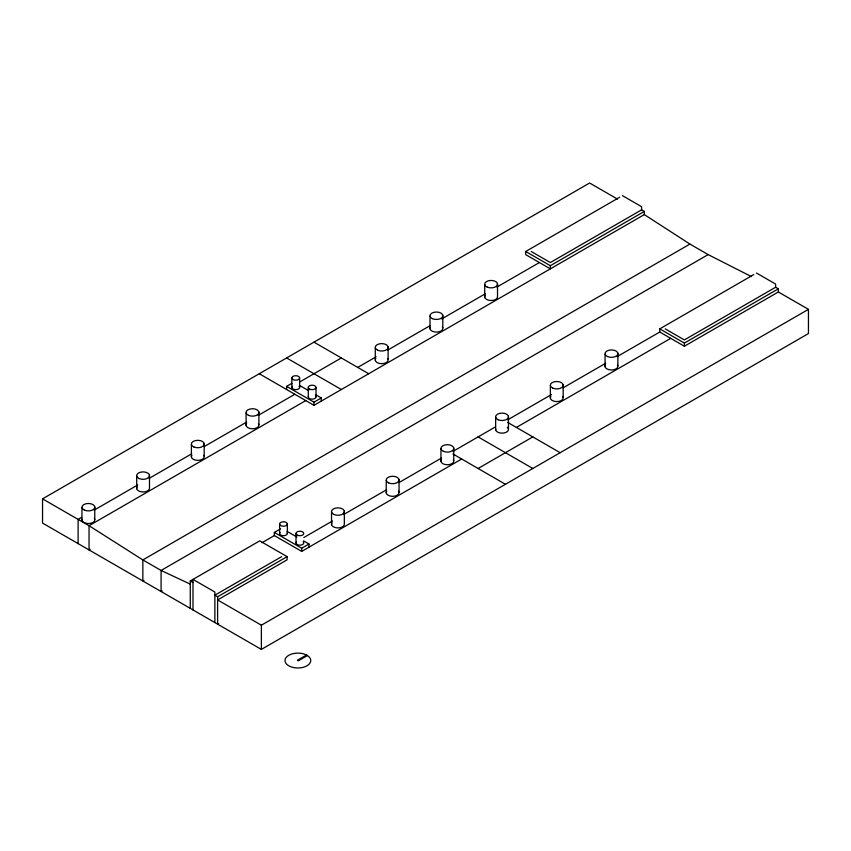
<?xml version="1.0" encoding="UTF-8"?>
<svg xmlns="http://www.w3.org/2000/svg" width="851" height="851" viewBox="0 0 851 851"><rect width="100%" height="100%" fill="white"/><g stroke="black" fill="none" stroke-linecap="round" stroke-linejoin="round"><path stroke-width="1.28" d="M617.145 356.622L659.759 332.028L684.374 346.24L778.357 291.978L808.45 309.349L808.45 333.56L261.374 649.409L42.55 523.078L42.55 498.856L589.626 183.008L617.486 199.091M286.627 389.524L286.627 386.365L291.84 383.365M299.488 382.099L341.336 357.941M751.401 276.575L708.149 254.598L689.916 244.077L644.324 214.59L644.324 211.431L550.342 265.703L550.342 268.852L525.727 254.64L525.727 251.481L619.709 197.219M81.547 517.397L78.111 519.387L78.111 543.608M94.163 510.121L137.734 484.964M149.202 478.347L191.635 453.849M204.24 446.562L246.673 422.075M258.14 415.448L294.829 394.268M357.739 367.419L376.142 356.792M387.641 350.155L430.18 325.603M441.669 318.965L485.368 293.733M496.856 287.095L539.396 262.544M305.775 400.587L89.047 525.705L42.55 498.856M644.324 211.431L641.59 209.857L550.342 262.544L531.194 251.481M286.627 386.365L313.976 402.161L321.274 397.949L321.274 401.108M259.268 373.738L313.976 405.321L644.324 214.59M90.142 549.289L89.047 549.916L89.047 525.705L142.851 559.926L161.084 570.447L190.262 584.137M689.916 244.077L142.851 559.926L142.851 580.978L143.936 580.35M708.149 254.598L161.084 570.447L161.084 591.509L162.179 590.871M190.262 608.348L190.262 580.978L259.757 540.853L287.106 556.65L287.106 559.809L217.611 599.934L261.374 625.198L808.45 309.349M461.689 459.019L301.701 551.384L274.352 535.587L274.352 532.428L280.596 528.822M262.002 542.715L274.352 535.587M659.759 332.028L659.759 328.869L753.741 274.607M303.796 537.545L332.496 520.972M343.974 514.344L386.45 489.814M399.087 482.528L441.563 457.998M453.03 451.381L495.197 427.032M507.76 419.788L551.512 394.524M563.032 387.875L605.635 363.271M281.638 556.65L214.877 595.189L217.611 596.774L287.106 556.65M274.352 532.428L301.701 548.225L308.998 544.012L308.998 547.172M516.397 427.425L670.694 338.347M778.357 291.978L778.357 288.819L775.623 287.244L684.374 339.921L665.227 328.869M659.759 328.869L684.374 343.081L778.357 288.819M478.102 468.486L532.811 436.903M218.707 623.517L217.611 624.145L217.611 596.774M306.498 655.036L297.403 660.28L298.318 660.812L307.402 655.568M622.443 195.645L641.59 206.697L641.59 209.857M756.475 273.022L775.623 284.085L775.623 287.244M525.727 251.481L550.342 265.703M507.643 422.373L560.16 452.7M313.976 342.155L368.685 373.738M478.102 436.903L532.811 468.486M286.627 357.941L341.336 389.524M452.934 453.955L505.451 484.283M299.616 385.45L308.732 390.715M315.572 394.662L321.274 397.949M287.117 531.375L296.956 537.066M303.52 540.853L308.998 544.012M190.262 580.978L192.996 582.563M684.374 343.081L684.374 346.24M617.879 353.197L617.879 365.834M605.072 354.09L605.072 366.717M563.171 384.78L563.171 397.417M550.363 385.673L550.363 398.311M508.462 416.362L508.462 429M497.516 283.713L497.516 296.339A6.446 3.723 0 0 1 490.208 300.477A6.446 3.723 0 0 1 485.187 295.329M495.654 417.256L495.654 429.893M484.719 284.606L484.719 297.233M453.753 447.956L453.753 460.582M442.807 315.295L442.807 327.933M440.956 448.839L440.956 461.476M430.01 316.189L430.01 328.816M399.045 479.538L399.045 492.176M388.109 346.878L388.109 359.516M386.248 480.432L386.248 493.059M375.302 347.772L375.302 360.409M344.336 511.121L344.336 523.759A6.446 3.723 0 0 1 337.028 527.886A6.446 3.723 0 0 1 332.007 522.737M331.539 512.015L331.539 524.641M316.019 387.418L316.019 396.896M313.976 402.161L313.976 405.321M308.285 387.418L308.285 396.896M301.701 548.225L301.701 551.384M299.616 377.95L299.616 387.418M296.01 533.481L296.01 542.959M291.872 377.95L291.872 387.418M287.33 524.003A3.872 2.234 0 0 1 281.532 525.939A3.872 2.234 0 0 1 281.532 522.078A3.872 2.234 0 0 1 287.33 524.003L287.33 533.481M279.596 524.003L279.596 533.481M261.374 625.198L261.374 649.409M258.906 412.001L258.906 424.628M246.109 412.884L246.109 425.521M214.877 622.57L214.877 592.03L192.996 579.403L192.996 609.933M204.197 443.584L204.197 456.21M191.401 444.467L191.401 457.104M149.489 475.166L149.489 487.804A6.446 3.723 0 0 1 142.181 491.931A6.446 3.723 0 0 1 137.16 486.783M136.692 476.06L136.692 488.687M94.78 506.749L94.78 519.387M81.983 507.643L81.983 520.28M315.508 395.779A3.872 2.234 0 0 1 312.657 399.108A3.872 2.234 0 0 1 308.424 396.321M299.095 386.301A3.872 2.234 0 0 1 295.744 389.652A3.872 2.234 0 0 1 292.393 386.301M287.202 532.907A3.872 2.234 0 0 1 282.957 535.694A3.872 2.234 0 0 1 280.117 532.364M303.222 541.842A3.872 2.234 0 0 1 299.882 545.193A3.872 2.234 0 0 1 296.531 541.842M94.365 518.44A6.446 3.723 0 0 1 89.153 523.525A6.446 3.723 0 0 1 82.004 519.301M258.491 423.692A6.446 3.723 0 0 1 252.439 428.798A6.446 3.723 0 0 1 246.577 423.617M203.783 455.274A6.446 3.723 0 0 1 197.73 460.38A6.446 3.723 0 0 1 191.869 455.2M387.684 358.569A6.446 3.723 0 0 1 381.631 363.685A6.446 3.723 0 0 1 375.77 358.494M442.392 326.986A6.446 3.723 0 0 1 437.18 332.071A6.446 3.723 0 0 1 430.032 327.848M507.217 427.213A6.446 3.723 0 0 1 503.664 433.053A6.446 3.723 0 0 1 495.676 428.925M398.63 491.229A6.446 3.723 0 0 1 392.577 496.335A6.446 3.723 0 0 1 386.716 491.155M453.338 459.646A6.446 3.723 0 0 1 447.286 464.752A6.446 3.723 0 0 1 441.424 459.572M562.745 396.47A6.446 3.723 0 0 1 556.692 401.587A6.446 3.723 0 0 1 550.842 396.396M617.454 364.888A6.446 3.723 0 0 1 611.401 369.994A6.446 3.723 0 0 1 605.54 364.813M306.977 655.281L305.711 654.642A12.893 7.446 0 0 0 285.276 658.94A12.893 7.446 0 0 0 300.658 667.812A12.893 7.446 0 0 0 308.094 656.015L306.977 655.281M309.424 389.003A3.872 2.234 0 0 0 315.891 388.003A3.872 2.234 0 0 0 311.158 385.269A3.872 2.234 0 0 0 309.424 389.003M293.01 379.525A3.872 2.234 0 0 0 299.478 378.525A3.872 2.234 0 0 0 294.744 375.791A3.872 2.234 0 0 0 293.01 379.525M297.137 535.066A3.872 2.234 0 0 0 303.616 534.066A3.872 2.234 0 0 0 298.871 531.322A3.872 2.234 0 0 0 297.137 535.066M84.409 510.121A6.446 3.723 0 0 0 94.769 507.728A6.446 3.723 0 0 0 85.983 503.739A6.446 3.723 0 0 0 84.409 510.121M139.107 478.539A6.446 3.723 0 0 0 149.478 476.135A6.446 3.723 0 0 0 140.692 472.156A6.446 3.723 0 0 0 139.107 478.539M248.524 415.373A6.446 3.723 0 0 0 258.885 412.969A6.446 3.723 0 0 0 250.109 408.991A6.446 3.723 0 0 0 248.524 415.373M193.815 446.956A6.446 3.723 0 0 0 204.176 444.552A6.446 3.723 0 0 0 195.4 440.573A6.446 3.723 0 0 0 193.815 446.956M487.134 287.085A6.446 3.723 0 0 0 497.505 284.681A6.446 3.723 0 0 0 488.719 280.702A6.446 3.723 0 0 0 487.134 287.085M377.727 350.25A6.446 3.723 0 0 0 388.088 347.857A6.446 3.723 0 0 0 379.301 343.868A6.446 3.723 0 0 0 377.727 350.25M432.425 318.668A6.446 3.723 0 0 0 442.797 316.264A6.446 3.723 0 0 0 434.01 312.285A6.446 3.723 0 0 0 432.425 318.668M498.08 419.745A6.446 3.723 0 0 0 508.441 417.341A6.446 3.723 0 0 0 499.654 413.363A6.446 3.723 0 0 0 498.08 419.745M333.954 514.493A6.446 3.723 0 0 0 344.325 512.089A6.446 3.723 0 0 0 335.539 508.111A6.446 3.723 0 0 0 333.954 514.493M388.662 482.911A6.446 3.723 0 0 0 399.023 480.507A6.446 3.723 0 0 0 390.247 476.528A6.446 3.723 0 0 0 388.662 482.911M443.371 451.328A6.446 3.723 0 0 0 453.732 448.924A6.446 3.723 0 0 0 444.945 444.945A6.446 3.723 0 0 0 443.371 451.328M552.788 388.152A6.446 3.723 0 0 0 563.149 385.758A6.446 3.723 0 0 0 554.363 381.769A6.446 3.723 0 0 0 552.788 388.152M607.497 356.569A6.446 3.723 0 0 0 617.858 354.165A6.446 3.723 0 0 0 609.071 350.186A6.446 3.723 0 0 0 607.497 356.569"/></g></svg>
